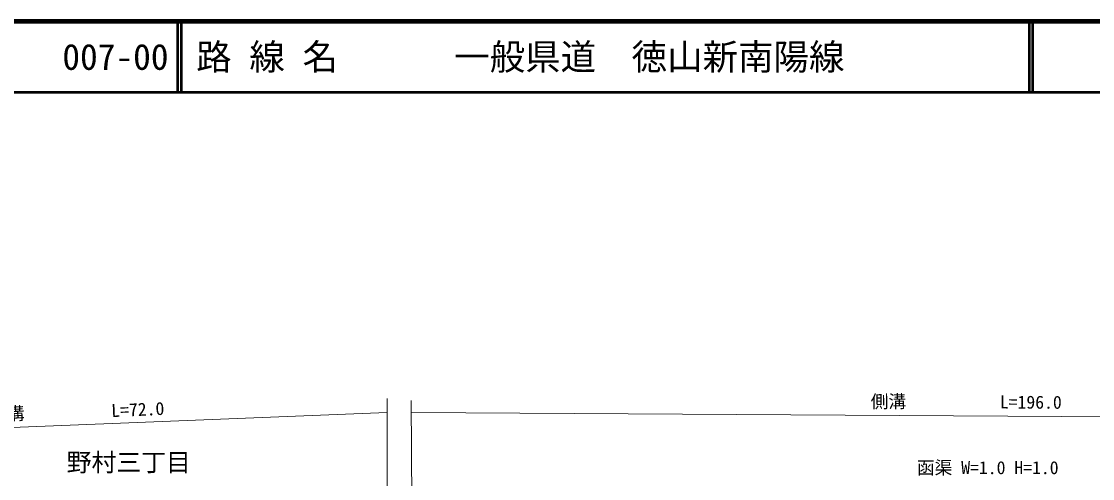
# Model space of a CAD drawing. Units: millimetres at full size, sheet at 1:1000; details may follow other scales. Extents: x 40000 to 680000, y 20000 to 380000.
# Drawn here: x 155755 to 306692, y 315520 to 380000 of the extents above; entities that cross this region are included whole.
import ezdxf
from ezdxf.enums import TextEntityAlignment as Align

# ---------------------------------------------------------------- set-up
doc = ezdxf.new("R2010")
doc.units = ezdxf.units.MM
doc.header["$LTSCALE"] = 1000
doc.layers.add('M-BMK-HTXT', color=7, linetype='Continuous')
doc.layers.add('M-TTL-TXT', color=7, linetype='Continuous')
for name, color, linetype, lineweight in [('M-STR-HTXT', 7, 'Continuous', 13), ('M-TTL', 2, 'Continuous', 140), ('M-TTL-LINE', 7, 'Continuous', 50)]:
    doc.layers.add(name, color=color, linetype=linetype, lineweight=lineweight)
doc.styles.add('ＭＳ ゴシック', font='')
doc.styles.get('ＭＳ ゴシック').set_extended_font_data('MS Gothic')

msp = doc.modelspace()

# ---------------------------------------------------------------- linework, layer by layer
at = {"layer": 'M-STR-HTXT'}
for p, q in [((207307, 296773), (207307, 326807)), ((210693, 326520), (210815, 296417)), ((210700, 324852), (406696, 323640))]:
    msp.add_line(p, q, dxfattribs=at)
msp.add_lwpolyline([(82059, 314407), (126180, 321596), (207307, 324839)], dxfattribs=at)
at = {"layer": 'M-TTL'}
msp.add_line((680000, 380000), (40000, 380000), dxfattribs=at)
at = {"layer": 'M-TTL-LINE'}
for p, q in [((177750, 380000), (177750, 370000)), ((178250, 380000), (178250, 370000)), ((297750, 380000), (297750, 370000)), ((298250, 380000), (298250, 370000)), ((40000, 370000), (680000, 370000))]:
    msp.add_line(p, q, dxfattribs=at)

# ---------------------------------------------------------------- texts
at = {"layer": 'M-BMK-HTXT', "style": 'ＭＳ ゴシック'}
msp.add_text('野村三丁目', height=2566, dxfattribs=at).set_placement((162131, 315760), align=Align.BOTTOM_LEFT)
at = {"layer": 'M-STR-HTXT', "style": 'ＭＳ ゴシック'}
for s, rotation, p in [('側溝', 0.498, (275437, 324917)), ('L=72.0', 2.454, (168473, 323643)), ('L=196.0', 359.678, (293615, 324861)), ('側溝', 3.066, (151276, 323032))]:
    msp.add_text(s, height=1833, rotation=rotation, dxfattribs=at).set_placement(p, align=Align.BOTTOM_LEFT)
msp.add_text('函渠 W=1.0 H=1.0', height=1833, dxfattribs=at).set_placement((281937, 315596), align=Align.BOTTOM_LEFT)
at = {"layer": 'M-TTL-TXT', "style": 'ＭＳ ゴシック'}
for s, p in [('路 線 名', (180380, 375000)), ('一般県道\u3000徳山新南陽線', (216734, 375000)), ('007-00', (161521, 375000))]:
    msp.add_text(s, height=3666, dxfattribs=at).set_placement(p, align=Align.MIDDLE_LEFT)

doc.saveas('drawing.dxf')
